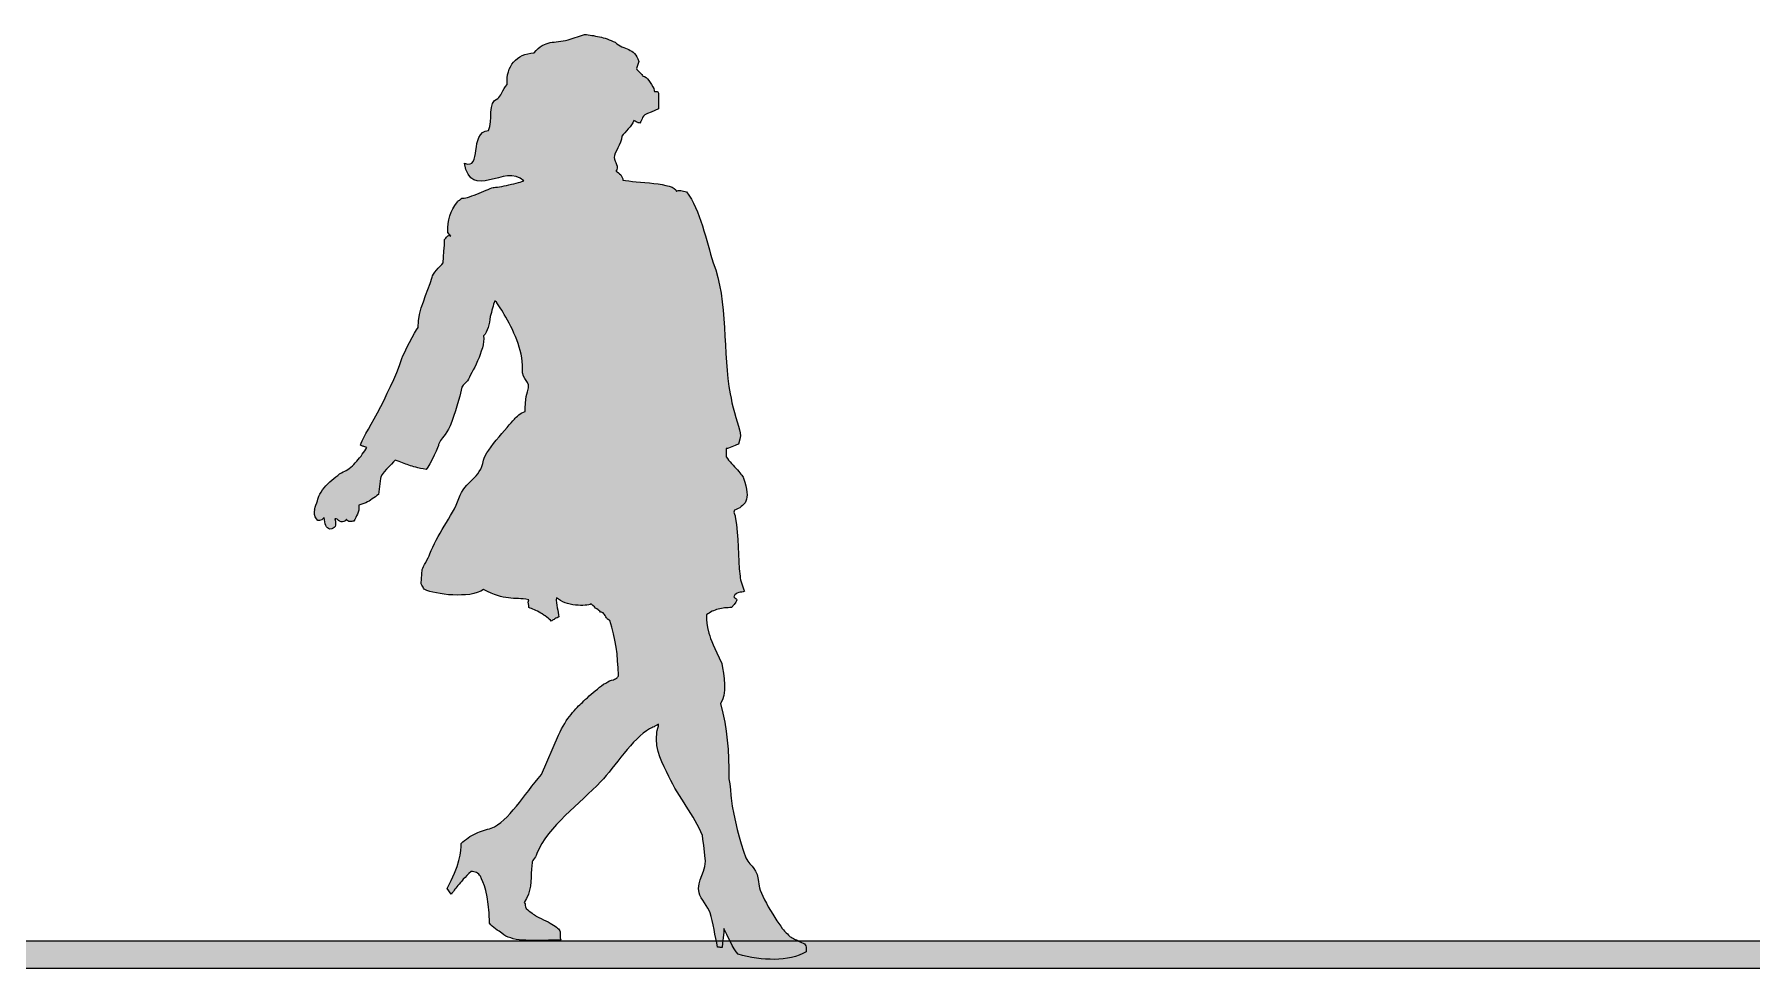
# Model space of a CAD drawing. Header units: millimetres. Extents: x 194362 to 347421, y -189721 to -131700.
# Drawn here: x 266822 to 269926, y -144397 to -142710 of the extents above; entities that cross this region are included whole.
import ezdxf

# ---------------------------------------------------------------- set-up
doc = ezdxf.new("R2010")
doc.units = ezdxf.units.MM
doc.layers.add('7', color=7, linetype='Continuous')

# ---------------------------------------------------------------- blocks, each defined once
blk = doc.blocks.new('wib2')
blk.add_hatch(color=256).paths.add_polyline_path([(-24.02, 164.84), (-23.69, 164.8), (-23.37, 164.75), (-23.04, 164.71), (-22.72, 164.65), (-22.39, 164.61), (-22.05, 164.54), (-21.7, 164.48), (-21.35, 164.4), (-20.99, 164.33), (-20.65, 164.23), (-20.3, 164.13), (-19.94, 164.02), (-19.57, 163.88), (-19.21, 163.73), (-18.84, 163.58), (-18.48, 163.41), (-18.19, 163.16), (-17.89, 162.93), (-17.58, 162.75), (-17.27, 162.6), (-16.96, 162.47), (-16.66, 162.33), (-16.35, 162.22), (-16.06, 162.08), (-15.78, 161.95), (-15.49, 161.79), (-15.24, 161.6), (-14.99, 161.37), (-14.76, 161.1), (-14.57, 160.8), (-14.38, 160.41), (-14.22, 159.97), (-14.63, 158.67), (-14.57, 158.52), (-14.45, 158.36), (-14.26, 158.17), (-14.05, 157.98), (-13.86, 157.79), (-13.67, 157.6), (-13.55, 157.42), (-13.5, 157.29), (-13.19, 157.23), (-12.9, 157.06), (-12.65, 156.81), (-12.4, 156.49), (-12.15, 156.14), (-11.94, 155.76), (-11.71, 155.39), (-11.5, 155.07), (-11.46, 154.7), (-11.37, 154.55), (-11.23, 154.53), (-11.08, 154.55), (-10.93, 154.55), (-10.79, 154.47), (-10.7, 154.24), (-10.66, 153.78), (-10.66, 151.39), (-12.02, 150.77), (-12.67, 150.54), (-13.11, 150.31), (-13.38, 150.08), (-13.55, 149.85), (-13.65, 149.6), (-13.73, 149.35), (-13.84, 149.08), (-14.05, 148.82), (-14.15, 148.84), (-14.24, 148.85), (-14.34, 148.89), (-14.43, 148.93), (-14.57, 148.99), (-14.72, 149.07), (-14.89, 149.16), (-15.12, 149.28), (-15.3, 148.89), (-15.53, 148.51), (-15.82, 148.13), (-16.14, 147.76), (-16.47, 147.4), (-16.77, 147.05), (-17.04, 146.75), (-17.27, 146.46), (-17.35, 145.92), (-17.52, 145.39), (-17.75, 144.85), (-18, 144.33), (-18.25, 143.83), (-18.48, 143.37), (-18.63, 142.95), (-18.71, 142.59), (-18.61, 142.3), (-18.5, 141.97), (-18.36, 141.67), (-18.25, 141.34), (-18.15, 141.01), (-18.13, 140.71), (-18.19, 140.4), (-18.36, 140.11), (-18.13, 140), (-17.9, 139.86), (-17.69, 139.67), (-17.5, 139.46), (-17.33, 139.25), (-17.21, 139), (-17.14, 138.77), (-17.1, 138.52), (-16.62, 138.45), (-16.05, 138.37), (-15.39, 138.29), (-14.68, 138.23), (-13.92, 138.16), (-13.11, 138.1), (-12.31, 138.02), (-11.5, 137.93), (-10.73, 137.83), (-9.99, 137.72), (-9.32, 137.56), (-8.72, 137.41), (-8.2, 137.22), (-7.82, 137.01), (-7.55, 136.76), (-7.44, 136.47), (-7.28, 136.59), (-7.09, 136.64), (-6.88, 136.66), (-6.65, 136.62), (-6.4, 136.57), (-6.13, 136.51), (-5.87, 136.45), (-5.62, 136.41), (-5.16, 135.78), (-4.73, 135.09), (-4.33, 134.36), (-3.97, 133.58), (-3.62, 132.77), (-3.3, 131.95), (-3.01, 131.1), (-2.72, 130.24), (-2.45, 129.36), (-2.2, 128.48), (-1.95, 127.61), (-1.72, 126.77), (-1.48, 125.93), (-1.25, 125.12), (-1.02, 124.34), (-0.79, 123.59), (-0.33, 122.3), (0.06, 120.94), (0.38, 119.52), (0.63, 118.07), (0.84, 116.55), (1, 115.02), (1.13, 113.47), (1.25, 111.9), (1.32, 110.32), (1.42, 108.75), (1.5, 107.2), (1.59, 105.66), (1.73, 104.15), (1.88, 102.69), (2.07, 101.26), (2.3, 99.89), (2.44, 99.13), (2.61, 98.28), (2.82, 97.4), (3.05, 96.52), (3.28, 95.66), (3.53, 94.83), (3.78, 94.07), (3.99, 93.42), (4.12, 92.88), (4.14, 92.34), (4.05, 91.71), (3.76, 90.85), (3.45, 90.73), (3.16, 90.6), (2.86, 90.46), (2.57, 90.33), (2.28, 90.21), (2.01, 90.12), (1.78, 90.06), (1.55, 90.04), (1.55, 89.72), (1.55, 89.29), (1.55, 88.85), (1.55, 88.53), (1.78, 88.24), (2.01, 87.93), (2.28, 87.64), (2.53, 87.34), (2.8, 87.03), (3.07, 86.72), (3.34, 86.44), (3.59, 86.17), (3.82, 85.9), (4.03, 85.65), (4.24, 85.42), (4.41, 85.21), (4.54, 85.02), (4.64, 84.88), (4.7, 84.75), (4.72, 84.67), (4.95, 83.94), (5.12, 83.29), (5.25, 82.7), (5.31, 82.16), (5.33, 81.68), (5.31, 81.26), (5.23, 80.88), (5.12, 80.53), (4.97, 80.25), (4.77, 79.98), (4.54, 79.75), (4.29, 79.54), (4.01, 79.34), (3.72, 79.19), (3.39, 79.04), (3.05, 78.9), (2.97, 78.54), (3.07, 78.19), (3.18, 77.89), (3.2, 77.72), (3.41, 76.33), (3.55, 74.96), (3.64, 73.61), (3.7, 72.29), (3.76, 70.95), (3.82, 69.63), (3.93, 68.3), (4.1, 66.96), (4.12, 66.69), (4.18, 66.35), (4.26, 65.98), (4.37, 65.62), (4.49, 65.24), (4.62, 64.87), (4.74, 64.53), (4.85, 64.26), (4.62, 64.16), (4.37, 64.1), (4.1, 64.07), (3.83, 64.01), (3.57, 63.91), (3.34, 63.78), (3.12, 63.59), (2.97, 63.28), (3.12, 63.09), (3.28, 62.95), (3.41, 62.84), (3.47, 62.72), (3.43, 62.53), (3.28, 62.26), (2.99, 61.86), (2.53, 61.31), (2.22, 61.31), (1.9, 61.29), (1.59, 61.27), (1.28, 61.25), (1, 61.21), (0.69, 61.15), (0.4, 61.09), (0.12, 61.04), (-0.17, 60.94), (-0.44, 60.87), (-0.71, 60.75), (-0.98, 60.64), (-1.25, 60.48), (-1.5, 60.33), (-1.74, 60.17), (-1.99, 59.98), (-1.99, 59.14), (-1.95, 58.47), (-1.82, 57.74), (-1.55, 56.71), (-1.42, 56.23), (-1.25, 55.71), (-1.04, 55.17), (-0.79, 54.58), (-0.48, 53.89), (-0.13, 53.12), (0.29, 52.24), (0.77, 51.2), (0.92, 50.42), (1.07, 49.48), (1.21, 48.46), (1.27, 47.43), (1.27, 46.41), (1.15, 45.45), (0.92, 44.63), (0.56, 43.96), (0.96, 42.25), (1.3, 40.6), (1.55, 38.97), (1.76, 37.36), (1.9, 35.71), (1.99, 34.01), (2.03, 32.22), (2.05, 30.35), (2.22, 29.46), (2.34, 28.37), (2.42, 27.41), (2.44, 26.86), (2.66, 25.42), (2.93, 24), (3.24, 22.6), (3.57, 21.24), (3.91, 19.92), (4.29, 18.61), (4.68, 17.33), (5.1, 16.1), (5.48, 15.49), (5.85, 15.01), (6.23, 14.61), (6.58, 14.21), (6.88, 13.71), (7.15, 13.07), (7.36, 12.19), (7.51, 11.02), (7.57, 10.68), (7.71, 10.24), (7.92, 9.72), (8.17, 9.16), (8.47, 8.55), (8.82, 7.92), (9.18, 7.27), (9.57, 6.61), (9.97, 5.96), (10.35, 5.35), (10.74, 4.75), (11.08, 4.22), (11.41, 3.76), (11.69, 3.37), (11.9, 3.09), (12.08, 2.89), (12.38, 2.59), (12.63, 2.36), (12.84, 2.15), (13.02, 1.99), (13.15, 1.86), (13.29, 1.76), (13.4, 1.69), (13.5, 1.63), (13.61, 1.57), (13.73, 1.51), (13.88, 1.44), (14.05, 1.38), (14.26, 1.28), (14.51, 1.17), (14.82, 1.02), (15.18, 0.82), (15.49, 0.71), (15.7, 0.56), (15.85, 0.4), (15.95, 0.21), (16.01, 0), (16.03, -0.25), (16.03, -0.54), (16.01, -0.86), (15.39, -1.19), (14.74, -1.46), (14.07, -1.69), (13.36, -1.88), (12.63, -2.03), (11.89, -2.15), (11.1, -2.2), (10.31, -2.24), (9.51, -2.22), (8.68, -2.19), (7.86, -2.11), (7.04, -2.01), (6.19, -1.88), (5.37, -1.71), (4.54, -1.51), (3.72, -1.28), (3.39, -0.86), (3.03, -0.33), (2.66, 0.29), (2.32, 0.94), (1.98, 1.59), (1.67, 2.24), (1.38, 2.84), (1.15, 3.37), (1.11, 2.66), (1, 1.67), (0.9, 0.67), (0.84, -0.06), (0.73, -0.08), (0.61, -0.08), (0.54, -0.06), (0.46, -0.06), (0.36, -0.04), (0.27, -0.02), (0.15, 0), (0, 0), (-0.15, 0.73), (-0.29, 1.51), (-0.46, 2.34), (-0.61, 3.18), (-0.79, 4.01), (-0.96, 4.79), (-1.15, 5.52), (-1.36, 6.17), (-1.51, 6.57), (-1.74, 7.02), (-2.03, 7.48), (-2.34, 7.97), (-2.66, 8.45), (-2.95, 8.91), (-3.18, 9.35), (-3.34, 9.76), (-3.43, 10.6), (-3.35, 11.39), (-3.12, 12.13), (-2.84, 12.9), (-2.55, 13.69), (-2.32, 14.55), (-2.2, 15.49), (-2.28, 16.56), (-2.36, 17.2), (-2.49, 18.35), (-2.65, 19.48), (-2.72, 20.13), (-3.01, 20.82), (-3.32, 21.49), (-3.66, 22.16), (-4.03, 22.81), (-4.41, 23.46), (-4.81, 24.12), (-5.23, 24.77), (-5.64, 25.42), (-6.06, 26.07), (-6.48, 26.72), (-6.9, 27.37), (-7.3, 28.05), (-7.71, 28.72), (-8.09, 29.39), (-8.43, 30.08), (-8.78, 30.79), (-9.2, 31.69), (-9.64, 32.55), (-10.06, 33.43), (-10.45, 34.35), (-10.75, 35.31), (-10.95, 36.37), (-11.02, 37.52), (-10.95, 38.78), (-10.89, 39.09), (-10.79, 39.51), (-10.7, 39.91), (-10.66, 40.24), (-10.89, 40.1), (-11.1, 40.01), (-11.31, 39.89), (-11.48, 39.8), (-11.67, 39.7), (-11.87, 39.61), (-12.06, 39.51), (-12.27, 39.39), (-12.84, 39.05), (-13.44, 38.63), (-14.01, 38.13), (-14.59, 37.57), (-15.18, 36.98), (-15.76, 36.35), (-16.33, 35.68), (-16.89, 34.99), (-17.46, 34.29), (-18.02, 33.59), (-18.56, 32.9), (-19.09, 32.22), (-19.61, 31.57), (-20.13, 30.96), (-20.63, 30.38), (-21.11, 29.87), (-21.82, 29.14), (-22.58, 28.39), (-23.37, 27.64), (-24.19, 26.88), (-25.02, 26.11), (-25.86, 25.32), (-26.7, 24.54), (-27.53, 23.73), (-28.33, 22.93), (-29.12, 22.1), (-29.85, 21.26), (-30.54, 20.42), (-31.19, 19.55), (-31.75, 18.67), (-32.24, 17.77), (-32.67, 16.87), (-32.7, 16.72), (-32.8, 16.54), (-32.93, 16.31), (-33.09, 16.06), (-33.26, 15.83), (-33.39, 15.6), (-33.49, 15.41), (-33.53, 15.26), (-33.62, 14.05), (-33.66, 13.3), (-33.68, 12.54), (-33.74, 11.77), (-33.82, 11.02), (-33.97, 10.28), (-34.18, 9.53), (-34.51, 8.78), (-34.93, 8.05), (-34.79, 7.78), (-34.76, 7.51), (-34.72, 7.23), (-34.58, 6.96), (-34.29, 6.69), (-34.03, 6.46), (-33.76, 6.27), (-33.51, 6.1), (-33.3, 5.94), (-33.11, 5.83), (-32.93, 5.69), (-32.8, 5.58), (-32.32, 5.35), (-31.88, 5.14), (-31.44, 4.93), (-31.04, 4.72), (-30.63, 4.52), (-30.27, 4.31), (-29.94, 4.14), (-29.64, 3.95), (-29.35, 3.78), (-29.12, 3.6), (-28.91, 3.43), (-28.74, 3.26), (-28.6, 3.09), (-28.51, 2.93), (-28.45, 2.76), (-28.45, 2.61), (-28.43, 1.59), (-28.37, 1.48), (-28.33, 1.36), (-28.35, 1.28), (-28.43, 1.23), (-29.52, 1.21), (-30.54, 1.21), (-31.48, 1.19), (-32.36, 1.17), (-33.16, 1.17), (-33.91, 1.19), (-34.62, 1.21), (-35.25, 1.25), (-35.85, 1.3), (-36.4, 1.38), (-36.92, 1.5), (-37.38, 1.63), (-37.84, 1.78), (-38.24, 1.99), (-38.65, 2.22), (-39.01, 2.51), (-39.22, 2.68), (-39.49, 2.88), (-39.8, 3.07), (-40.1, 3.3), (-40.41, 3.53), (-40.72, 3.78), (-40.99, 4.03), (-41.2, 4.29), (-41.27, 6.17), (-41.43, 7.76), (-41.64, 9.09), (-41.89, 10.18), (-42.14, 11.04), (-42.4, 11.75), (-42.65, 12.31), (-42.86, 12.77), (-43, 12.98), (-43.17, 13.17), (-43.36, 13.32), (-43.59, 13.46), (-43.82, 13.55), (-44.07, 13.61), (-44.3, 13.65), (-44.53, 13.67), (-44.93, 13.28), (-45.3, 12.9), (-45.64, 12.56), (-45.95, 12.23), (-46.22, 11.92), (-46.47, 11.64), (-46.72, 11.37), (-46.93, 11.1), (-47.12, 10.87), (-47.29, 10.64), (-47.47, 10.43), (-47.62, 10.24), (-47.75, 10.05), (-47.89, 9.87), (-48.02, 9.72), (-48.14, 9.57), (-48.86, 10.58), (-48.12, 12), (-47.54, 13.32), (-47.08, 14.55), (-46.77, 15.64), (-46.54, 16.62), (-46.41, 17.46), (-46.35, 18.15), (-46.35, 18.69), (-46.05, 18.98), (-45.72, 19.25), (-45.39, 19.51), (-45.07, 19.74), (-44.74, 19.96), (-44.4, 20.17), (-44.05, 20.34), (-43.71, 20.51), (-43.34, 20.67), (-43, 20.82), (-42.65, 20.95), (-42.29, 21.07), (-41.94, 21.18), (-41.58, 21.28), (-41.23, 21.37), (-40.89, 21.45), (-40.31, 21.72), (-39.74, 22.06), (-39.16, 22.51), (-38.61, 22.98), (-38.03, 23.52), (-37.48, 24.12), (-36.92, 24.75), (-36.35, 25.42), (-35.79, 26.13), (-35.23, 26.84), (-34.68, 27.57), (-34.1, 28.29), (-33.55, 29.04), (-32.97, 29.75), (-32.4, 30.46), (-31.82, 31.15), (-28.72, 38.28), (-28.47, 38.86), (-28.2, 39.39), (-27.91, 39.91), (-27.62, 40.39), (-27.36, 40.83), (-27.05, 41.25), (-26.76, 41.66), (-26.47, 42.02), (-26.19, 42.37), (-25.9, 42.69), (-25.63, 43), (-25.36, 43.27), (-25.11, 43.54), (-24.86, 43.77), (-24.63, 43.98), (-24.42, 44.19), (-24.14, 44.46), (-23.85, 44.74), (-23.52, 45.03), (-23.18, 45.34), (-22.83, 45.66), (-22.47, 45.99), (-22.1, 46.3), (-21.72, 46.6), (-21.34, 46.91), (-20.95, 47.2), (-20.59, 47.45), (-20.21, 47.68), (-19.84, 47.89), (-19.5, 48.06), (-19.15, 48.19), (-18.82, 48.27), (-18.63, 48.35), (-18.46, 48.44), (-18.29, 48.54), (-18.15, 48.65), (-18.06, 48.75), (-17.98, 48.86), (-17.92, 48.98), (-17.92, 49.09), (-17.96, 50.42), (-18.06, 51.7), (-18.17, 52.95), (-18.35, 54.17), (-18.56, 55.4), (-18.81, 56.59), (-19.09, 57.78), (-19.44, 58.97), (-19.51, 59.02), (-19.59, 59.06), (-19.67, 59.1), (-19.73, 59.14), (-19.8, 59.18), (-19.86, 59.24), (-19.96, 59.31), (-20.05, 59.43), (-20.17, 59.64), (-20.28, 59.85), (-20.42, 60.04), (-20.57, 60.19), (-20.7, 60.35), (-20.86, 60.44), (-20.99, 60.5), (-21.14, 60.5), (-21.28, 60.64), (-21.43, 60.77), (-21.6, 60.9), (-21.8, 61.06), (-22.03, 61.23), (-22.26, 61.44), (-22.54, 61.67), (-22.83, 61.96), (-23.02, 61.88), (-23.29, 61.82), (-23.6, 61.77), (-23.94, 61.73), (-24.35, 61.71), (-24.77, 61.71), (-25.21, 61.73), (-25.67, 61.77), (-26.15, 61.82), (-26.63, 61.92), (-27.09, 62.03), (-27.55, 62.19), (-27.99, 62.36), (-28.39, 62.57), (-28.77, 62.8), (-29.1, 63.09), (-29.14, 62.65), (-29.12, 62.19), (-29.04, 61.75), (-28.97, 61.29), (-28.87, 60.85), (-28.79, 60.42), (-28.72, 60.02), (-28.7, 59.64), (-28.97, 59.48), (-29.2, 59.37), (-29.39, 59.27), (-29.54, 59.18), (-29.69, 59.08), (-29.81, 59.01), (-29.92, 58.93), (-30.04, 58.85), (-30.21, 59.04), (-30.42, 59.22), (-30.63, 59.41), (-30.88, 59.6), (-31.13, 59.79), (-31.4, 59.96), (-31.67, 60.16), (-31.96, 60.33), (-32.24, 60.48), (-32.53, 60.64), (-32.82, 60.79), (-33.09, 60.92), (-33.36, 61.04), (-33.62, 61.15), (-33.85, 61.23), (-34.08, 61.31), (-34.12, 61.71), (-34.18, 62), (-34.2, 62.3), (-34.12, 62.72), (-34.62, 62.8), (-35.1, 62.86), (-35.56, 62.9), (-36, 62.94), (-36.44, 62.95), (-36.88, 62.97), (-37.34, 63.01), (-37.78, 63.07), (-38.24, 63.13), (-38.74, 63.2), (-39.24, 63.32), (-39.78, 63.47), (-40.33, 63.66), (-40.93, 63.91), (-41.58, 64.2), (-42.27, 64.55), (-42.81, 64.26), (-43.42, 64.03), (-44.07, 63.84), (-44.78, 63.7), (-45.53, 63.63), (-46.3, 63.59), (-47.08, 63.57), (-47.85, 63.61), (-48.63, 63.64), (-49.38, 63.74), (-50.11, 63.84), (-50.8, 63.95), (-51.43, 64.09), (-52.01, 64.24), (-52.51, 64.39), (-52.93, 64.55), (-53.02, 64.64), (-53.12, 64.8), (-53.23, 64.99), (-53.33, 65.18), (-53.43, 65.35), (-53.5, 65.5), (-53.56, 65.62), (-53.58, 65.66), (-53.41, 68.21), (-53.29, 68.44), (-53.14, 68.74), (-52.95, 69.09), (-52.74, 69.47), (-52.53, 69.87), (-52.31, 70.28), (-52.12, 70.66), (-51.97, 71.03), (-51.74, 71.64), (-51.47, 72.25), (-51.18, 72.87), (-50.86, 73.5), (-50.51, 74.13), (-50.13, 74.76), (-49.77, 75.4), (-49.38, 76.03), (-49, 76.66), (-48.61, 77.29), (-48.25, 77.93), (-47.89, 78.54), (-47.56, 79.17), (-47.25, 79.8), (-46.99, 80.42), (-46.76, 81.03), (-46.53, 81.61), (-46.26, 82.12), (-45.97, 82.58), (-45.66, 83.01), (-45.34, 83.39), (-44.99, 83.73), (-44.65, 84.08), (-44.3, 84.42), (-43.98, 84.75), (-43.65, 85.11), (-43.34, 85.48), (-43.06, 85.88), (-42.81, 86.32), (-42.6, 86.8), (-42.42, 87.34), (-42.29, 87.95), (-42.19, 88.32), (-41.98, 88.74), (-41.69, 89.24), (-41.33, 89.77), (-40.93, 90.35), (-40.47, 90.94), (-39.99, 91.56), (-39.49, 92.15), (-38.99, 92.74), (-38.51, 93.3), (-38.05, 93.84), (-37.65, 94.3), (-37.29, 94.7), (-37, 95.03), (-36.79, 95.24), (-36.69, 95.37), (-36.56, 95.52), (-36.38, 95.7), (-36.17, 95.91), (-35.94, 96.1), (-35.68, 96.31), (-35.39, 96.48), (-35.08, 96.62), (-34.77, 96.71), (-34.76, 97.29), (-34.7, 98.32), (-34.56, 99.43), (-34.33, 100.3), (-34.16, 101.01), (-34.18, 101.54), (-34.33, 101.97), (-34.58, 102.33), (-34.85, 102.69), (-35.08, 103.13), (-35.23, 103.69), (-35.22, 104.42), (-35.23, 105.07), (-35.29, 105.74), (-35.39, 106.39), (-35.5, 107.06), (-35.66, 107.72), (-35.85, 108.37), (-36.04, 109.02), (-36.27, 109.65), (-36.52, 110.29), (-36.79, 110.9), (-37.06, 111.51), (-37.34, 112.09), (-37.63, 112.66), (-37.94, 113.2), (-38.24, 113.74), (-38.55, 114.23), (-38.76, 114.6), (-39.01, 115), (-39.26, 115.42), (-39.53, 115.82), (-39.76, 116.19), (-39.97, 116.48), (-40.16, 116.65), (-40.28, 116.67), (-40.37, 116.4), (-40.49, 116.09), (-40.58, 115.75), (-40.68, 115.38), (-40.77, 115), (-40.87, 114.62), (-40.99, 114.23), (-41.08, 113.87), (-41.14, 113.35), (-41.23, 112.85), (-41.33, 112.36), (-41.46, 111.9), (-41.62, 111.45), (-41.79, 111.05), (-42.02, 110.69), (-42.27, 110.38), (-42.25, 109.88), (-42.29, 109.35), (-42.37, 108.79), (-42.5, 108.21), (-42.69, 107.62), (-42.88, 107.03), (-43.11, 106.45), (-43.36, 105.88), (-43.63, 105.3), (-43.88, 104.76), (-44.15, 104.25), (-44.4, 103.77), (-44.63, 103.33), (-44.84, 102.92), (-45.03, 102.58), (-45.16, 102.29), (-45.32, 102.14), (-45.45, 102), (-45.59, 101.87), (-45.74, 101.74), (-45.85, 101.6), (-45.99, 101.47), (-46.1, 101.31), (-46.2, 101.14), (-46.58, 99.51), (-46.97, 98.09), (-47.33, 96.87), (-47.7, 95.81), (-48.02, 94.91), (-48.35, 94.16), (-48.65, 93.55), (-48.94, 93.03), (-49.21, 92.59), (-49.46, 92.25), (-49.69, 91.96), (-49.88, 91.71), (-50.05, 91.48), (-50.21, 91.25), (-50.34, 91.02), (-50.44, 90.77), (-50.46, 90.6), (-50.61, 90.17), (-50.88, 89.54), (-51.2, 88.81), (-51.59, 88.05), (-51.97, 87.3), (-52.33, 86.69), (-52.66, 86.25), (-53.22, 86.36), (-53.7, 86.46), (-54.14, 86.55), (-54.54, 86.65), (-54.88, 86.74), (-55.21, 86.84), (-55.52, 86.94), (-55.8, 87.03), (-56.09, 87.13), (-56.36, 87.22), (-56.63, 87.34), (-56.92, 87.43), (-57.22, 87.57), (-57.55, 87.68), (-57.91, 87.82), (-58.29, 87.95), (-58.56, 87.64), (-58.95, 87.24), (-59.37, 86.78), (-59.81, 86.3), (-60.23, 85.8), (-60.6, 85.34), (-60.83, 84.94), (-60.92, 84.64), (-61.25, 81.74), (-61.55, 81.53), (-61.84, 81.34), (-62.13, 81.13), (-62.42, 80.94), (-62.7, 80.74), (-62.99, 80.55), (-63.28, 80.38), (-63.57, 80.21), (-64.85, 79.82), (-64.83, 79.34), (-64.85, 78.92), (-64.95, 78.54), (-65.08, 78.19), (-65.23, 77.87), (-65.39, 77.56), (-65.56, 77.24), (-65.71, 76.93), (-65.91, 76.91), (-66.1, 76.87), (-66.29, 76.85), (-66.46, 76.85), (-66.63, 76.87), (-66.79, 76.95), (-66.92, 77.06), (-67.04, 77.26), (-67.19, 77.06), (-67.36, 76.93), (-67.57, 76.83), (-67.8, 76.8), (-68.05, 76.81), (-68.3, 76.89), (-68.53, 77.04), (-68.76, 77.26), (-68.92, 77.33), (-68.99, 77.35), (-69.05, 77.35), (-69.16, 77.35), (-69.07, 76.91), (-69.03, 76.53), (-69.05, 76.2), (-69.13, 75.95), (-69.26, 75.76), (-69.45, 75.63), (-69.72, 75.53), (-70.05, 75.49), (-70.3, 75.57), (-70.51, 75.7), (-70.66, 75.89), (-70.79, 76.14), (-70.89, 76.45), (-70.99, 76.8), (-71.04, 77.18), (-71.1, 77.6), (-71.52, 77.16), (-71.91, 77.01), (-72.23, 77.06), (-72.5, 77.31), (-72.71, 77.68), (-72.83, 78.12), (-72.85, 78.58), (-72.79, 79.02), (-72.85, 79), (-72.81, 79.17), (-72.71, 79.46), (-72.58, 79.82), (-72.44, 80.21), (-72.31, 80.57), (-72.21, 80.88), (-72.17, 81.07), (-72.04, 81.43), (-71.87, 81.82), (-71.64, 82.18), (-71.39, 82.57), (-71.08, 82.93), (-70.77, 83.31), (-70.43, 83.66), (-70.09, 84), (-69.72, 84.33), (-69.36, 84.64), (-68.99, 84.92), (-68.65, 85.19), (-68.3, 85.44), (-67.96, 85.63), (-67.67, 85.82), (-67.38, 85.96), (-67.11, 86.09), (-66.84, 86.26), (-66.56, 86.46), (-66.29, 86.67), (-66, 86.92), (-65.73, 87.17), (-65.47, 87.45), (-65.2, 87.74), (-64.93, 88.05), (-64.68, 88.35), (-64.43, 88.68), (-64.2, 88.99), (-63.97, 89.31), (-63.76, 89.62), (-63.57, 89.93), (-63.39, 90.23), (-63.59, 90.31), (-63.76, 90.37), (-63.91, 90.41), (-64.05, 90.44), (-64.16, 90.48), (-64.3, 90.52), (-64.41, 90.58), (-64.54, 90.65), (-64.43, 90.98), (-64.22, 91.44), (-63.93, 92.03), (-63.55, 92.74), (-63.11, 93.55), (-62.61, 94.45), (-62.05, 95.43), (-61.48, 96.5), (-60.88, 97.61), (-60.27, 98.78), (-59.68, 100.01), (-59.08, 101.26), (-58.51, 102.5), (-57.97, 103.79), (-57.47, 105.05), (-57.03, 106.32), (-56.86, 106.78), (-56.53, 107.47), (-56.13, 108.29), (-55.69, 109.19), (-55.21, 110.07), (-54.77, 110.86), (-54.39, 111.49), (-54.12, 111.88), (-54.04, 113.08), (-53.85, 114.25), (-53.54, 115.42), (-53.16, 116.55), (-52.76, 117.66), (-52.33, 118.78), (-51.93, 119.87), (-51.57, 120.96), (-51.51, 121.23), (-51.34, 121.56), (-51.09, 121.9), (-50.8, 122.27), (-50.47, 122.63), (-50.15, 122.98), (-49.84, 123.3), (-49.59, 123.57), (-49.55, 124.59), (-49.46, 125.68), (-49.36, 126.75), (-49.32, 127.77), (-49.21, 127.9), (-49.11, 128.06), (-49, 128.21), (-48.86, 128.36), (-48.73, 128.46), (-48.58, 128.52), (-48.4, 128.5), (-48.19, 128.42), (-48.77, 129.07), (-48.75, 129.9), (-48.69, 130.66), (-48.58, 131.37), (-48.38, 132.06), (-48.15, 132.71), (-47.83, 133.35), (-47.45, 133.96), (-46.97, 134.57), (-46.93, 134.67), (-46.85, 134.76), (-46.74, 134.84), (-46.6, 134.92), (-46.49, 135), (-46.37, 135.07), (-46.3, 135.17), (-46.26, 135.28), (-46.07, 135.24), (-45.82, 135.26), (-45.51, 135.3), (-45.16, 135.4), (-44.8, 135.51), (-44.38, 135.65), (-43.96, 135.82), (-43.52, 135.99), (-43.08, 136.16), (-42.63, 136.36), (-42.21, 136.53), (-41.81, 136.7), (-41.45, 136.85), (-41.1, 136.99), (-40.81, 137.1), (-40.56, 137.18), (-40.37, 137.2), (-40.1, 137.22), (-39.78, 137.26), (-39.41, 137.31), (-39.01, 137.39), (-38.59, 137.49), (-38.15, 137.56), (-37.69, 137.66), (-37.23, 137.76), (-36.81, 137.87), (-36.38, 137.97), (-36, 138.06), (-35.68, 138.16), (-35.39, 138.25), (-35.18, 138.33), (-35.02, 138.41), (-35.68, 138.89), (-36.38, 139.17), (-37.15, 139.29), (-37.94, 139.27), (-38.74, 139.15), (-39.57, 138.96), (-40.39, 138.77), (-41.2, 138.56), (-41.98, 138.41), (-42.73, 138.35), (-43.42, 138.39), (-44.05, 138.58), (-44.61, 138.96), (-45.09, 139.58), (-45.47, 140.44), (-45.74, 141.59), (-45.16, 141.42), (-44.72, 141.44), (-44.4, 141.59), (-44.15, 141.88), (-43.98, 142.28), (-43.84, 142.76), (-43.75, 143.3), (-43.67, 143.89), (-43.59, 144.5), (-43.5, 145.12), (-43.34, 145.69), (-43.15, 146.23), (-42.86, 146.71), (-42.48, 147.09), (-42, 147.36), (-41.37, 147.49), (-41.14, 148.2), (-41.02, 149.03), (-40.99, 149.91), (-40.97, 150.79), (-40.87, 151.62), (-40.68, 152.34), (-40.31, 152.9), (-39.7, 153.26), (-39.51, 153.44), (-39.34, 153.67), (-39.16, 153.95), (-38.99, 154.3), (-38.8, 154.66), (-38.59, 155.05), (-38.32, 155.43), (-38.01, 155.81), (-38.03, 156.41), (-38.01, 156.98), (-37.94, 157.52), (-37.8, 158.06), (-37.65, 158.54), (-37.42, 159), (-37.17, 159.44), (-36.88, 159.84), (-36.54, 160.18), (-36.15, 160.51), (-35.75, 160.78), (-35.29, 161.03), (-34.81, 161.22), (-34.29, 161.35), (-33.74, 161.45), (-33.16, 161.49), (-32.78, 161.93), (-32.4, 162.29), (-32.03, 162.58), (-31.67, 162.83), (-31.3, 163.02), (-30.96, 163.16), (-30.6, 163.27), (-30.25, 163.35), (-29.89, 163.42), (-29.52, 163.46), (-29.14, 163.5), (-28.76, 163.54), (-28.33, 163.6), (-27.91, 163.67), (-27.47, 163.75), (-27.01, 163.88)])
at = {"layer": '7', "linetype": 'Continuous'}
blk.add_lwpolyline([(-24.02, 164.84), (-23.69, 164.8), (-23.37, 164.75), (-23.04, 164.71), (-22.72, 164.65), (-22.39, 164.61), (-22.05, 164.54), (-21.7, 164.48), (-21.35, 164.4), (-20.99, 164.33), (-20.65, 164.23), (-20.3, 164.13), (-19.94, 164.02), (-19.57, 163.88), (-19.21, 163.73), (-18.84, 163.58), (-18.48, 163.41), (-18.19, 163.16), (-17.89, 162.93), (-17.58, 162.75), (-17.27, 162.6), (-16.96, 162.47), (-16.66, 162.33), (-16.35, 162.22), (-16.06, 162.08), (-15.78, 161.95), (-15.49, 161.79), (-15.24, 161.6), (-14.99, 161.37), (-14.76, 161.1), (-14.57, 160.8), (-14.38, 160.41), (-14.22, 159.97), (-14.63, 158.67), (-14.57, 158.52), (-14.45, 158.36), (-14.26, 158.17), (-14.05, 157.98), (-13.86, 157.79), (-13.67, 157.6), (-13.55, 157.42), (-13.5, 157.29), (-13.19, 157.23), (-12.9, 157.06), (-12.65, 156.81), (-12.4, 156.49), (-12.15, 156.14), (-11.94, 155.76), (-11.71, 155.39), (-11.5, 155.07), (-11.46, 154.7), (-11.37, 154.55), (-11.23, 154.53), (-11.08, 154.55), (-10.93, 154.55), (-10.79, 154.47), (-10.7, 154.24), (-10.66, 153.78), (-10.66, 151.39), (-12.02, 150.77), (-12.67, 150.54), (-13.11, 150.31), (-13.38, 150.08), (-13.55, 149.85), (-13.65, 149.6), (-13.73, 149.35), (-13.84, 149.08), (-14.05, 148.82), (-14.15, 148.84), (-14.24, 148.85), (-14.34, 148.89), (-14.43, 148.93), (-14.57, 148.99), (-14.72, 149.07), (-14.89, 149.16), (-15.12, 149.28), (-15.3, 148.89), (-15.53, 148.51), (-15.82, 148.13), (-16.14, 147.76), (-16.47, 147.4), (-16.77, 147.05), (-17.04, 146.75), (-17.27, 146.46), (-17.35, 145.92), (-17.52, 145.39), (-17.75, 144.85), (-18, 144.33), (-18.25, 143.83), (-18.48, 143.37), (-18.63, 142.95), (-18.71, 142.59), (-18.61, 142.3), (-18.5, 141.97), (-18.36, 141.67), (-18.25, 141.34), (-18.15, 141.01), (-18.13, 140.71), (-18.19, 140.4), (-18.36, 140.11), (-18.13, 140), (-17.9, 139.86), (-17.69, 139.67), (-17.5, 139.46), (-17.33, 139.25), (-17.21, 139), (-17.14, 138.77), (-17.1, 138.52), (-16.62, 138.45), (-16.05, 138.37), (-15.39, 138.29), (-14.68, 138.23), (-13.92, 138.16), (-13.11, 138.1), (-12.31, 138.02), (-11.5, 137.93), (-10.73, 137.83), (-9.99, 137.72), (-9.32, 137.56), (-8.72, 137.41), (-8.2, 137.22), (-7.82, 137.01), (-7.55, 136.76), (-7.44, 136.47), (-7.28, 136.59), (-7.09, 136.64), (-6.88, 136.66), (-6.65, 136.62), (-6.4, 136.57), (-6.13, 136.51), (-5.87, 136.45), (-5.62, 136.41), (-5.16, 135.78), (-4.73, 135.09), (-4.33, 134.36), (-3.97, 133.58), (-3.62, 132.77), (-3.3, 131.95), (-3.01, 131.1), (-2.72, 130.24), (-2.45, 129.36), (-2.2, 128.48), (-1.95, 127.61), (-1.72, 126.77), (-1.48, 125.93), (-1.25, 125.12), (-1.02, 124.34), (-0.79, 123.59), (-0.33, 122.3), (0.06, 120.94), (0.38, 119.52), (0.63, 118.07), (0.84, 116.55), (1, 115.02), (1.13, 113.47), (1.25, 111.9), (1.32, 110.32), (1.42, 108.75), (1.5, 107.2), (1.59, 105.66), (1.73, 104.15), (1.88, 102.69), (2.07, 101.26), (2.3, 99.89), (2.44, 99.13), (2.61, 98.28), (2.82, 97.4), (3.05, 96.52), (3.28, 95.66), (3.53, 94.83), (3.78, 94.07), (3.99, 93.42), (4.12, 92.88), (4.14, 92.34), (4.05, 91.71), (3.76, 90.85), (3.45, 90.73), (3.16, 90.6), (2.86, 90.46), (2.57, 90.33), (2.28, 90.21), (2.01, 90.12), (1.78, 90.06), (1.55, 90.04), (1.55, 89.72), (1.55, 89.29), (1.55, 88.85), (1.55, 88.53), (1.78, 88.24), (2.01, 87.93), (2.28, 87.64), (2.53, 87.34), (2.8, 87.03), (3.07, 86.72), (3.34, 86.44), (3.59, 86.17), (3.82, 85.9), (4.03, 85.65), (4.24, 85.42), (4.41, 85.21), (4.54, 85.02), (4.64, 84.88), (4.7, 84.75), (4.72, 84.67), (4.95, 83.94), (5.12, 83.29), (5.25, 82.7), (5.31, 82.16), (5.33, 81.68), (5.31, 81.26), (5.23, 80.88), (5.12, 80.53), (4.97, 80.25), (4.77, 79.98), (4.54, 79.75), (4.29, 79.54), (4.01, 79.34), (3.72, 79.19), (3.39, 79.04), (3.05, 78.9), (2.97, 78.54), (3.07, 78.19), (3.18, 77.89), (3.2, 77.72), (3.41, 76.33), (3.55, 74.96), (3.64, 73.61), (3.7, 72.29), (3.76, 70.95), (3.82, 69.63), (3.93, 68.3), (4.1, 66.96), (4.12, 66.69), (4.18, 66.35), (4.26, 65.98), (4.37, 65.62), (4.49, 65.24), (4.62, 64.87), (4.74, 64.53), (4.85, 64.26), (4.62, 64.16), (4.37, 64.1), (4.1, 64.07), (3.83, 64.01), (3.57, 63.91), (3.34, 63.78), (3.12, 63.59), (2.97, 63.28), (3.12, 63.09), (3.28, 62.95), (3.41, 62.84), (3.47, 62.72), (3.43, 62.53), (3.28, 62.26), (2.99, 61.86), (2.53, 61.31), (2.22, 61.31), (1.9, 61.29), (1.59, 61.27), (1.28, 61.25), (1, 61.21), (0.69, 61.15), (0.4, 61.09), (0.12, 61.04), (-0.17, 60.94), (-0.44, 60.87), (-0.71, 60.75), (-0.98, 60.64), (-1.25, 60.48), (-1.5, 60.33), (-1.74, 60.17), (-1.99, 59.98), (-1.99, 59.14), (-1.95, 58.47), (-1.82, 57.74), (-1.55, 56.71), (-1.42, 56.23), (-1.25, 55.71), (-1.04, 55.17), (-0.79, 54.58), (-0.48, 53.89), (-0.13, 53.12), (0.29, 52.24), (0.77, 51.2), (0.92, 50.42), (1.07, 49.48), (1.21, 48.46), (1.27, 47.43), (1.27, 46.41), (1.15, 45.45), (0.92, 44.63), (0.56, 43.96), (0.96, 42.25), (1.3, 40.6), (1.55, 38.97), (1.76, 37.36), (1.9, 35.71), (1.99, 34.01), (2.03, 32.22), (2.05, 30.35), (2.22, 29.46), (2.34, 28.37), (2.42, 27.41), (2.44, 26.86), (2.66, 25.42), (2.93, 24), (3.24, 22.6), (3.57, 21.24), (3.91, 19.92), (4.29, 18.61), (4.68, 17.33), (5.1, 16.1), (5.48, 15.49), (5.85, 15.01), (6.23, 14.61), (6.58, 14.21), (6.88, 13.71), (7.15, 13.07), (7.36, 12.19), (7.51, 11.02), (7.57, 10.68), (7.71, 10.24), (7.92, 9.72), (8.17, 9.16), (8.47, 8.55), (8.82, 7.92), (9.18, 7.27), (9.57, 6.61), (9.97, 5.96), (10.35, 5.35), (10.74, 4.75), (11.08, 4.22), (11.41, 3.76), (11.69, 3.37), (11.9, 3.09), (12.08, 2.89), (12.38, 2.59), (12.63, 2.36), (12.84, 2.15), (13.02, 1.99), (13.15, 1.86), (13.29, 1.76), (13.4, 1.69), (13.5, 1.63), (13.61, 1.57), (13.73, 1.51), (13.88, 1.44), (14.05, 1.38), (14.26, 1.28), (14.51, 1.17), (14.82, 1.02), (15.18, 0.82), (15.49, 0.71), (15.7, 0.56), (15.85, 0.4), (15.95, 0.21), (16.01, 0), (16.03, -0.25), (16.03, -0.54), (16.01, -0.86), (15.39, -1.19), (14.74, -1.46), (14.07, -1.69), (13.36, -1.88), (12.63, -2.03), (11.89, -2.15), (11.1, -2.2), (10.31, -2.24), (9.51, -2.22), (8.68, -2.19), (7.86, -2.11), (7.04, -2.01), (6.19, -1.88), (5.37, -1.71), (4.54, -1.51), (3.72, -1.28), (3.39, -0.86), (3.03, -0.33), (2.66, 0.29), (2.32, 0.94), (1.98, 1.59), (1.67, 2.24), (1.38, 2.84), (1.15, 3.37), (1.11, 2.66), (1, 1.67), (0.9, 0.67), (0.84, -0.06), (0.73, -0.08), (0.61, -0.08), (0.54, -0.06), (0.46, -0.06), (0.36, -0.04), (0.27, -0.02), (0.15, 0), (0, 0), (-0.15, 0.73), (-0.29, 1.51), (-0.46, 2.34), (-0.61, 3.18), (-0.79, 4.01), (-0.96, 4.79), (-1.15, 5.52), (-1.36, 6.17), (-1.51, 6.57), (-1.74, 7.02), (-2.03, 7.48), (-2.34, 7.97), (-2.66, 8.45), (-2.95, 8.91), (-3.18, 9.35), (-3.34, 9.76), (-3.43, 10.6), (-3.35, 11.39), (-3.12, 12.13), (-2.84, 12.9), (-2.55, 13.69), (-2.32, 14.55), (-2.2, 15.49), (-2.28, 16.56), (-2.36, 17.2), (-2.49, 18.35), (-2.65, 19.48), (-2.72, 20.13), (-3.01, 20.82), (-3.32, 21.49), (-3.66, 22.16), (-4.03, 22.81), (-4.41, 23.46), (-4.81, 24.12), (-5.23, 24.77), (-5.64, 25.42), (-6.06, 26.07), (-6.48, 26.72), (-6.9, 27.37), (-7.3, 28.05), (-7.71, 28.72), (-8.09, 29.39), (-8.43, 30.08), (-8.78, 30.79), (-9.2, 31.69), (-9.64, 32.55), (-10.06, 33.43), (-10.45, 34.35), (-10.75, 35.31), (-10.95, 36.37), (-11.02, 37.52), (-10.95, 38.78), (-10.89, 39.09), (-10.79, 39.51), (-10.7, 39.91), (-10.66, 40.24), (-10.89, 40.1), (-11.1, 40.01), (-11.31, 39.89), (-11.48, 39.8), (-11.67, 39.7), (-11.87, 39.61), (-12.06, 39.51), (-12.27, 39.39), (-12.84, 39.05), (-13.44, 38.63), (-14.01, 38.13), (-14.59, 37.57), (-15.18, 36.98), (-15.76, 36.35), (-16.33, 35.68), (-16.89, 34.99), (-17.46, 34.29), (-18.02, 33.59), (-18.56, 32.9), (-19.09, 32.22), (-19.61, 31.57), (-20.13, 30.96), (-20.63, 30.38), (-21.11, 29.87), (-21.82, 29.14), (-22.58, 28.39), (-23.37, 27.64), (-24.19, 26.88), (-25.02, 26.11), (-25.86, 25.32), (-26.7, 24.54), (-27.53, 23.73), (-28.33, 22.93), (-29.12, 22.1), (-29.85, 21.26), (-30.54, 20.42), (-31.19, 19.55), (-31.75, 18.67), (-32.24, 17.77), (-32.67, 16.87), (-32.7, 16.72), (-32.8, 16.54), (-32.93, 16.31), (-33.09, 16.06), (-33.26, 15.83), (-33.39, 15.6), (-33.49, 15.41), (-33.53, 15.26), (-33.62, 14.05), (-33.66, 13.3), (-33.68, 12.54), (-33.74, 11.77), (-33.82, 11.02), (-33.97, 10.28), (-34.18, 9.53), (-34.51, 8.78), (-34.93, 8.05), (-34.79, 7.78), (-34.76, 7.51), (-34.72, 7.23), (-34.58, 6.96), (-34.29, 6.69), (-34.03, 6.46), (-33.76, 6.27), (-33.51, 6.1), (-33.3, 5.94), (-33.11, 5.83), (-32.93, 5.69), (-32.8, 5.58), (-32.32, 5.35), (-31.88, 5.14), (-31.44, 4.93), (-31.04, 4.72), (-30.63, 4.52), (-30.27, 4.31), (-29.94, 4.14), (-29.64, 3.95), (-29.35, 3.78), (-29.12, 3.6), (-28.91, 3.43), (-28.74, 3.26), (-28.6, 3.09), (-28.51, 2.93), (-28.45, 2.76), (-28.45, 2.61), (-28.43, 1.59), (-28.37, 1.48), (-28.33, 1.36), (-28.35, 1.28), (-28.43, 1.23), (-29.52, 1.21), (-30.54, 1.21), (-31.48, 1.19), (-32.36, 1.17), (-33.16, 1.17), (-33.91, 1.19), (-34.62, 1.21), (-35.25, 1.25), (-35.85, 1.3), (-36.4, 1.38), (-36.92, 1.5), (-37.38, 1.63), (-37.84, 1.78), (-38.24, 1.99), (-38.65, 2.22), (-39.01, 2.51), (-39.22, 2.68), (-39.49, 2.88), (-39.8, 3.07), (-40.1, 3.3), (-40.41, 3.53), (-40.72, 3.78), (-40.99, 4.03), (-41.2, 4.29), (-41.27, 6.17), (-41.43, 7.76), (-41.64, 9.09), (-41.89, 10.18), (-42.14, 11.04), (-42.4, 11.75), (-42.65, 12.31), (-42.86, 12.77), (-43, 12.98), (-43.17, 13.17), (-43.36, 13.32), (-43.59, 13.46), (-43.82, 13.55), (-44.07, 13.61), (-44.3, 13.65), (-44.53, 13.67), (-44.93, 13.28), (-45.3, 12.9), (-45.64, 12.56), (-45.95, 12.23), (-46.22, 11.92), (-46.47, 11.64), (-46.72, 11.37), (-46.93, 11.1), (-47.12, 10.87), (-47.29, 10.64), (-47.47, 10.43), (-47.62, 10.24), (-47.75, 10.05), (-47.89, 9.87), (-48.02, 9.72), (-48.14, 9.57), (-48.86, 10.58), (-48.12, 12), (-47.54, 13.32), (-47.08, 14.55), (-46.77, 15.64), (-46.54, 16.62), (-46.41, 17.46), (-46.35, 18.15), (-46.35, 18.69), (-46.05, 18.98), (-45.72, 19.25), (-45.39, 19.51), (-45.07, 19.74), (-44.74, 19.96), (-44.4, 20.17), (-44.05, 20.34), (-43.71, 20.51), (-43.34, 20.67), (-43, 20.82), (-42.65, 20.95), (-42.29, 21.07), (-41.94, 21.18), (-41.58, 21.28), (-41.23, 21.37), (-40.89, 21.45), (-40.31, 21.72), (-39.74, 22.06), (-39.16, 22.51), (-38.61, 22.98), (-38.03, 23.52), (-37.48, 24.12), (-36.92, 24.75), (-36.35, 25.42), (-35.79, 26.13), (-35.23, 26.84), (-34.68, 27.57), (-34.1, 28.29), (-33.55, 29.04), (-32.97, 29.75), (-32.4, 30.46), (-31.82, 31.15), (-28.72, 38.28), (-28.47, 38.86), (-28.2, 39.39), (-27.91, 39.91), (-27.62, 40.39), (-27.36, 40.83), (-27.05, 41.25), (-26.76, 41.66), (-26.47, 42.02), (-26.19, 42.37), (-25.9, 42.69), (-25.63, 43), (-25.36, 43.27), (-25.11, 43.54), (-24.86, 43.77), (-24.63, 43.98), (-24.42, 44.19), (-24.14, 44.46), (-23.85, 44.74), (-23.52, 45.03), (-23.18, 45.34), (-22.83, 45.66), (-22.47, 45.99), (-22.1, 46.3), (-21.72, 46.6), (-21.34, 46.91), (-20.95, 47.2), (-20.59, 47.45), (-20.21, 47.68), (-19.84, 47.89), (-19.5, 48.06), (-19.15, 48.19), (-18.82, 48.27), (-18.63, 48.35), (-18.46, 48.44), (-18.29, 48.54), (-18.15, 48.65), (-18.06, 48.75), (-17.98, 48.86), (-17.92, 48.98), (-17.92, 49.09), (-17.96, 50.42), (-18.06, 51.7), (-18.17, 52.95), (-18.35, 54.17), (-18.56, 55.4), (-18.81, 56.59), (-19.09, 57.78), (-19.44, 58.97), (-19.51, 59.02), (-19.59, 59.06), (-19.67, 59.1), (-19.73, 59.14), (-19.8, 59.18), (-19.86, 59.24), (-19.96, 59.31), (-20.05, 59.43), (-20.17, 59.64), (-20.28, 59.85), (-20.42, 60.04), (-20.57, 60.19), (-20.7, 60.35), (-20.86, 60.44), (-20.99, 60.5), (-21.14, 60.5), (-21.28, 60.64), (-21.43, 60.77), (-21.6, 60.9), (-21.8, 61.06), (-22.03, 61.23), (-22.26, 61.44), (-22.54, 61.67), (-22.83, 61.96), (-23.02, 61.88), (-23.29, 61.82), (-23.6, 61.77), (-23.94, 61.73), (-24.35, 61.71), (-24.77, 61.71), (-25.21, 61.73), (-25.67, 61.77), (-26.15, 61.82), (-26.63, 61.92), (-27.09, 62.03), (-27.55, 62.19), (-27.99, 62.36), (-28.39, 62.57), (-28.77, 62.8), (-29.1, 63.09), (-29.14, 62.65), (-29.12, 62.19), (-29.04, 61.75), (-28.97, 61.29), (-28.87, 60.85), (-28.79, 60.42), (-28.72, 60.02), (-28.7, 59.64), (-28.97, 59.48), (-29.2, 59.37), (-29.39, 59.27), (-29.54, 59.18), (-29.69, 59.08), (-29.81, 59.01), (-29.92, 58.93), (-30.04, 58.85), (-30.21, 59.04), (-30.42, 59.22), (-30.63, 59.41), (-30.88, 59.6), (-31.13, 59.79), (-31.4, 59.96), (-31.67, 60.16), (-31.96, 60.33), (-32.24, 60.48), (-32.53, 60.64), (-32.82, 60.79), (-33.09, 60.92), (-33.36, 61.04), (-33.62, 61.15), (-33.85, 61.23), (-34.08, 61.31), (-34.12, 61.71), (-34.18, 62), (-34.2, 62.3), (-34.12, 62.72), (-34.62, 62.8), (-35.1, 62.86), (-35.56, 62.9), (-36, 62.94), (-36.44, 62.95), (-36.88, 62.97), (-37.34, 63.01), (-37.78, 63.07), (-38.24, 63.13), (-38.74, 63.2), (-39.24, 63.32), (-39.78, 63.47), (-40.33, 63.66), (-40.93, 63.91), (-41.58, 64.2), (-42.27, 64.55), (-42.81, 64.26), (-43.42, 64.03), (-44.07, 63.84), (-44.78, 63.7), (-45.53, 63.63), (-46.3, 63.59), (-47.08, 63.57), (-47.85, 63.61), (-48.63, 63.64), (-49.38, 63.74), (-50.11, 63.84), (-50.8, 63.95), (-51.43, 64.09), (-52.01, 64.24), (-52.51, 64.39), (-52.93, 64.55), (-53.02, 64.64), (-53.12, 64.8), (-53.23, 64.99), (-53.33, 65.18), (-53.43, 65.35), (-53.5, 65.5), (-53.56, 65.62), (-53.58, 65.66), (-53.41, 68.21), (-53.29, 68.44), (-53.14, 68.74), (-52.95, 69.09), (-52.74, 69.47), (-52.53, 69.87), (-52.31, 70.28), (-52.12, 70.66), (-51.97, 71.03), (-51.74, 71.64), (-51.47, 72.25), (-51.18, 72.87), (-50.86, 73.5), (-50.51, 74.13), (-50.13, 74.76), (-49.77, 75.4), (-49.38, 76.03), (-49, 76.66), (-48.61, 77.29), (-48.25, 77.93), (-47.89, 78.54), (-47.56, 79.17), (-47.25, 79.8), (-46.99, 80.42), (-46.76, 81.03), (-46.53, 81.61), (-46.26, 82.12), (-45.97, 82.58), (-45.66, 83.01), (-45.34, 83.39), (-44.99, 83.73), (-44.65, 84.08), (-44.3, 84.42), (-43.98, 84.75), (-43.65, 85.11), (-43.34, 85.48), (-43.06, 85.88), (-42.81, 86.32), (-42.6, 86.8), (-42.42, 87.34), (-42.29, 87.95), (-42.19, 88.32), (-41.98, 88.74), (-41.69, 89.24), (-41.33, 89.77), (-40.93, 90.35), (-40.47, 90.94), (-39.99, 91.56), (-39.49, 92.15), (-38.99, 92.74), (-38.51, 93.3), (-38.05, 93.84), (-37.65, 94.3), (-37.29, 94.7), (-37, 95.03), (-36.79, 95.24), (-36.69, 95.37), (-36.56, 95.52), (-36.38, 95.7), (-36.17, 95.91), (-35.94, 96.1), (-35.68, 96.31), (-35.39, 96.48), (-35.08, 96.62), (-34.77, 96.71), (-34.76, 97.29), (-34.7, 98.32), (-34.56, 99.43), (-34.33, 100.3), (-34.16, 101.01), (-34.18, 101.54), (-34.33, 101.97), (-34.58, 102.33), (-34.85, 102.69), (-35.08, 103.13), (-35.23, 103.69), (-35.22, 104.42), (-35.23, 105.07), (-35.29, 105.74), (-35.39, 106.39), (-35.5, 107.06), (-35.66, 107.72), (-35.85, 108.37), (-36.04, 109.02), (-36.27, 109.65), (-36.52, 110.29), (-36.79, 110.9), (-37.06, 111.51), (-37.34, 112.09), (-37.63, 112.66), (-37.94, 113.2), (-38.24, 113.74), (-38.55, 114.23), (-38.76, 114.6), (-39.01, 115), (-39.26, 115.42), (-39.53, 115.82), (-39.76, 116.19), (-39.97, 116.48), (-40.16, 116.65), (-40.28, 116.67), (-40.37, 116.4), (-40.49, 116.09), (-40.58, 115.75), (-40.68, 115.38), (-40.77, 115), (-40.87, 114.62), (-40.99, 114.23), (-41.08, 113.87), (-41.14, 113.35), (-41.23, 112.85), (-41.33, 112.36), (-41.46, 111.9), (-41.62, 111.45), (-41.79, 111.05), (-42.02, 110.69), (-42.27, 110.38), (-42.25, 109.88), (-42.29, 109.35), (-42.37, 108.79), (-42.5, 108.21), (-42.69, 107.62), (-42.88, 107.03), (-43.11, 106.45), (-43.36, 105.88), (-43.63, 105.3), (-43.88, 104.76), (-44.15, 104.25), (-44.4, 103.77), (-44.63, 103.33), (-44.84, 102.92), (-45.03, 102.58), (-45.16, 102.29), (-45.32, 102.14), (-45.45, 102), (-45.59, 101.87), (-45.74, 101.74), (-45.85, 101.6), (-45.99, 101.47), (-46.1, 101.31), (-46.2, 101.14), (-46.58, 99.51), (-46.97, 98.09), (-47.33, 96.87), (-47.7, 95.81), (-48.02, 94.91), (-48.35, 94.16), (-48.65, 93.55), (-48.94, 93.03), (-49.21, 92.59), (-49.46, 92.25), (-49.69, 91.96), (-49.88, 91.71), (-50.05, 91.48), (-50.21, 91.25), (-50.34, 91.02), (-50.44, 90.77), (-50.46, 90.6), (-50.61, 90.17), (-50.88, 89.54), (-51.2, 88.81), (-51.59, 88.05), (-51.97, 87.3), (-52.33, 86.69), (-52.66, 86.25), (-53.22, 86.36), (-53.7, 86.46), (-54.14, 86.55), (-54.54, 86.65), (-54.88, 86.74), (-55.21, 86.84), (-55.52, 86.94), (-55.8, 87.03), (-56.09, 87.13), (-56.36, 87.22), (-56.63, 87.34), (-56.92, 87.43), (-57.22, 87.57), (-57.55, 87.68), (-57.91, 87.82), (-58.29, 87.95), (-58.56, 87.64), (-58.95, 87.24), (-59.37, 86.78), (-59.81, 86.3), (-60.23, 85.8), (-60.6, 85.34), (-60.83, 84.94), (-60.92, 84.64), (-61.25, 81.74), (-61.55, 81.53), (-61.84, 81.34), (-62.13, 81.13), (-62.42, 80.94), (-62.7, 80.74), (-62.99, 80.55), (-63.28, 80.38), (-63.57, 80.21), (-64.85, 79.82), (-64.83, 79.34), (-64.85, 78.92), (-64.95, 78.54), (-65.08, 78.19), (-65.23, 77.87), (-65.39, 77.56), (-65.56, 77.24), (-65.71, 76.93), (-65.91, 76.91), (-66.1, 76.87), (-66.29, 76.85), (-66.46, 76.85), (-66.63, 76.87), (-66.79, 76.95), (-66.92, 77.06), (-67.04, 77.26), (-67.19, 77.06), (-67.36, 76.93), (-67.57, 76.83), (-67.8, 76.8), (-68.05, 76.81), (-68.3, 76.89), (-68.53, 77.04), (-68.76, 77.26), (-68.92, 77.33), (-68.99, 77.35), (-69.05, 77.35), (-69.16, 77.35), (-69.07, 76.91), (-69.03, 76.53), (-69.05, 76.2), (-69.13, 75.95), (-69.26, 75.76), (-69.45, 75.63), (-69.72, 75.53), (-70.05, 75.49), (-70.3, 75.57), (-70.51, 75.7), (-70.66, 75.89), (-70.79, 76.14), (-70.89, 76.45), (-70.99, 76.8), (-71.04, 77.18), (-71.1, 77.6), (-71.52, 77.16), (-71.91, 77.01), (-72.23, 77.06), (-72.5, 77.31), (-72.71, 77.68), (-72.83, 78.12), (-72.85, 78.58), (-72.79, 79.02), (-72.85, 79), (-72.81, 79.17), (-72.71, 79.46), (-72.58, 79.82), (-72.44, 80.21), (-72.31, 80.57), (-72.21, 80.88), (-72.17, 81.07), (-72.04, 81.43), (-71.87, 81.82), (-71.64, 82.18), (-71.39, 82.57), (-71.08, 82.93), (-70.77, 83.31), (-70.43, 83.66), (-70.09, 84), (-69.72, 84.33), (-69.36, 84.64), (-68.99, 84.92), (-68.65, 85.19), (-68.3, 85.44), (-67.96, 85.63), (-67.67, 85.82), (-67.38, 85.96), (-67.11, 86.09), (-66.84, 86.26), (-66.56, 86.46), (-66.29, 86.67), (-66, 86.92), (-65.73, 87.17), (-65.47, 87.45), (-65.2, 87.74), (-64.93, 88.05), (-64.68, 88.35), (-64.43, 88.68), (-64.2, 88.99), (-63.97, 89.31), (-63.76, 89.62), (-63.57, 89.93), (-63.39, 90.23), (-63.59, 90.31), (-63.76, 90.37), (-63.91, 90.41), (-64.05, 90.44), (-64.16, 90.48), (-64.3, 90.52), (-64.41, 90.58), (-64.54, 90.65), (-64.43, 90.98), (-64.22, 91.44), (-63.93, 92.03), (-63.55, 92.74), (-63.11, 93.55), (-62.61, 94.45), (-62.05, 95.43), (-61.48, 96.5), (-60.88, 97.61), (-60.27, 98.78), (-59.68, 100.01), (-59.08, 101.26), (-58.51, 102.5), (-57.97, 103.79), (-57.47, 105.05), (-57.03, 106.32), (-56.86, 106.78), (-56.53, 107.47), (-56.13, 108.29), (-55.69, 109.19), (-55.21, 110.07), (-54.77, 110.86), (-54.39, 111.49), (-54.12, 111.88), (-54.04, 113.08), (-53.85, 114.25), (-53.54, 115.42), (-53.16, 116.55), (-52.76, 117.66), (-52.33, 118.78), (-51.93, 119.87), (-51.57, 120.96), (-51.51, 121.23), (-51.34, 121.56), (-51.09, 121.9), (-50.8, 122.27), (-50.47, 122.63), (-50.15, 122.98), (-49.84, 123.3), (-49.59, 123.57), (-49.55, 124.59), (-49.46, 125.68), (-49.36, 126.75), (-49.32, 127.77), (-49.21, 127.9), (-49.11, 128.06), (-49, 128.21), (-48.86, 128.36), (-48.73, 128.46), (-48.58, 128.52), (-48.4, 128.5), (-48.19, 128.42), (-48.77, 129.07), (-48.75, 129.9), (-48.69, 130.66), (-48.58, 131.37), (-48.38, 132.06), (-48.15, 132.71), (-47.83, 133.35), (-47.45, 133.96), (-46.97, 134.57), (-46.93, 134.67), (-46.85, 134.76), (-46.74, 134.84), (-46.6, 134.92), (-46.49, 135), (-46.37, 135.07), (-46.3, 135.17), (-46.26, 135.28), (-46.07, 135.24), (-45.82, 135.26), (-45.51, 135.3), (-45.16, 135.4), (-44.8, 135.51), (-44.38, 135.65), (-43.96, 135.82), (-43.52, 135.99), (-43.08, 136.16), (-42.63, 136.36), (-42.21, 136.53), (-41.81, 136.7), (-41.45, 136.85), (-41.1, 136.99), (-40.81, 137.1), (-40.56, 137.18), (-40.37, 137.2), (-40.1, 137.22), (-39.78, 137.26), (-39.41, 137.31), (-39.01, 137.39), (-38.59, 137.49), (-38.15, 137.56), (-37.69, 137.66), (-37.23, 137.76), (-36.81, 137.87), (-36.38, 137.97), (-36, 138.06), (-35.68, 138.16), (-35.39, 138.25), (-35.18, 138.33), (-35.02, 138.41), (-35.68, 138.89), (-36.38, 139.17), (-37.15, 139.29), (-37.94, 139.27), (-38.74, 139.15), (-39.57, 138.96), (-40.39, 138.77), (-41.2, 138.56), (-41.98, 138.41), (-42.73, 138.35), (-43.42, 138.39), (-44.05, 138.58), (-44.61, 138.96), (-45.09, 139.58), (-45.47, 140.44), (-45.74, 141.59), (-45.16, 141.42), (-44.72, 141.44), (-44.4, 141.59), (-44.15, 141.88), (-43.98, 142.28), (-43.84, 142.76), (-43.75, 143.3), (-43.67, 143.89), (-43.59, 144.5), (-43.5, 145.12), (-43.34, 145.69), (-43.15, 146.23), (-42.86, 146.71), (-42.48, 147.09), (-42, 147.36), (-41.37, 147.49), (-41.14, 148.2), (-41.02, 149.03), (-40.99, 149.91), (-40.97, 150.79), (-40.87, 151.62), (-40.68, 152.34), (-40.31, 152.9), (-39.7, 153.26), (-39.51, 153.44), (-39.34, 153.67), (-39.16, 153.95), (-38.99, 154.3), (-38.8, 154.66), (-38.59, 155.05), (-38.32, 155.43), (-38.01, 155.81), (-38.03, 156.41), (-38.01, 156.98), (-37.94, 157.52), (-37.8, 158.06), (-37.65, 158.54), (-37.42, 159), (-37.17, 159.44), (-36.88, 159.84), (-36.54, 160.18), (-36.15, 160.51), (-35.75, 160.78), (-35.29, 161.03), (-34.81, 161.22), (-34.29, 161.35), (-33.74, 161.45), (-33.16, 161.49), (-32.78, 161.93), (-32.4, 162.29), (-32.03, 162.58), (-31.67, 162.83), (-31.3, 163.02), (-30.96, 163.16), (-30.6, 163.27), (-30.25, 163.35), (-29.89, 163.42), (-29.52, 163.46), (-29.14, 163.5), (-28.76, 163.54), (-28.33, 163.6), (-27.91, 163.67), (-27.47, 163.75), (-27.01, 163.88), (-24.02, 164.84)], dxfattribs=at)

msp = doc.modelspace()

# ---------------------------------------------------------------- hatches: boundary and pattern name
h = msp.add_hatch(color=256)
h.dxf.hatch_style = 1
h.paths.add_polyline_path([(251043.03734, -144346.98128), (272043.03734, -144346.98128), (272043.03734, -144396.98128), (251043.03734, -144396.98128)])

# ---------------------------------------------------------------- linework, layer by layer
msp.add_line((251043.03734, -144346.98128), (272043.03734, -144346.98128))
msp.add_lwpolyline([(251043.03734, -144346.98128), (272043.03734, -144346.98128), (272043.03734, -144396.98128), (251043.03734, -144396.98128)], close=True)

# ---------------------------------------------------------------- block references
at = {"ltscale": 100, "xscale": 10, "yscale": 10, "zscale": 10}
msp.add_blockref('wib2', (268057.06742, -144357.95187), dxfattribs=at)

doc.saveas('drawing.dxf')
